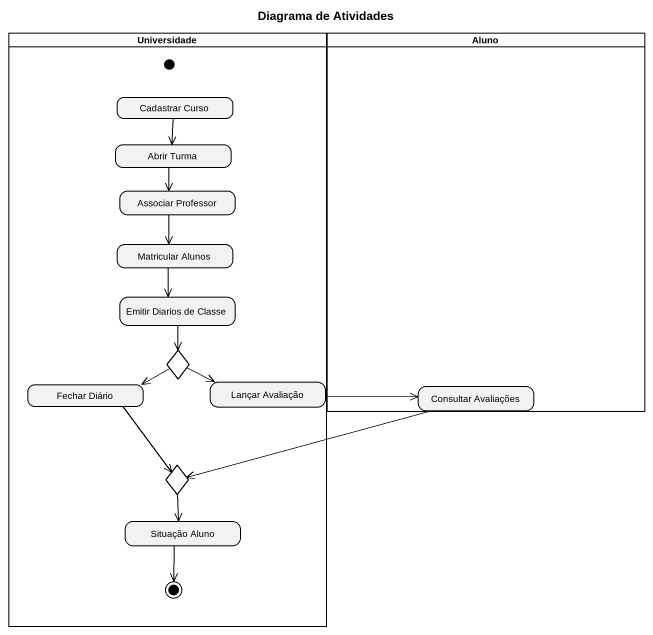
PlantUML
@startuml
title Diagrama de Atividades
hide empty description
state Universidade <<partition>> {
  state initial1 <<start>>
  state "Cadastrar Curso" as Cadastrar_Curso
  state "Abrir Turma" as Abrir_Turma
  state "Associar Professor" as Associar_Professor
  state "Matricular Alunos" as Matricular_Alunos
  state "Emitir Diarios de Classe" as Emitir_Diarios_de_Classe
  state choice1 <<choice>>
  state "Fechar Diário" as Fechar_Diário
  state "Lançar Avaliação" as Lançar_Avaliação
  state choice2 <<choice>>
  state "Situação Aluno" as Situação_Aluno
  Situação_Aluno --> [*]
}
state Aluno <<partition>> {
  state "Consultar Avaliações" as Consultar_Avaliações
}
Cadastrar_Curso --> Abrir_Turma
Abrir_Turma --> Associar_Professor
Associar_Professor --> Matricular_Alunos
Matricular_Alunos --> Emitir_Diarios_de_Classe
Emitir_Diarios_de_Classe --> choice1
choice1 -left-> Fechar_Diário
choice1 -right-> Lançar_Avaliação
Fechar_Diário --> choice2
Lançar_Avaliação -right-> Consultar_Avaliações
Consultar_Avaliações -left-> choice2
choice2 --> Situação_Aluno
@enduml
